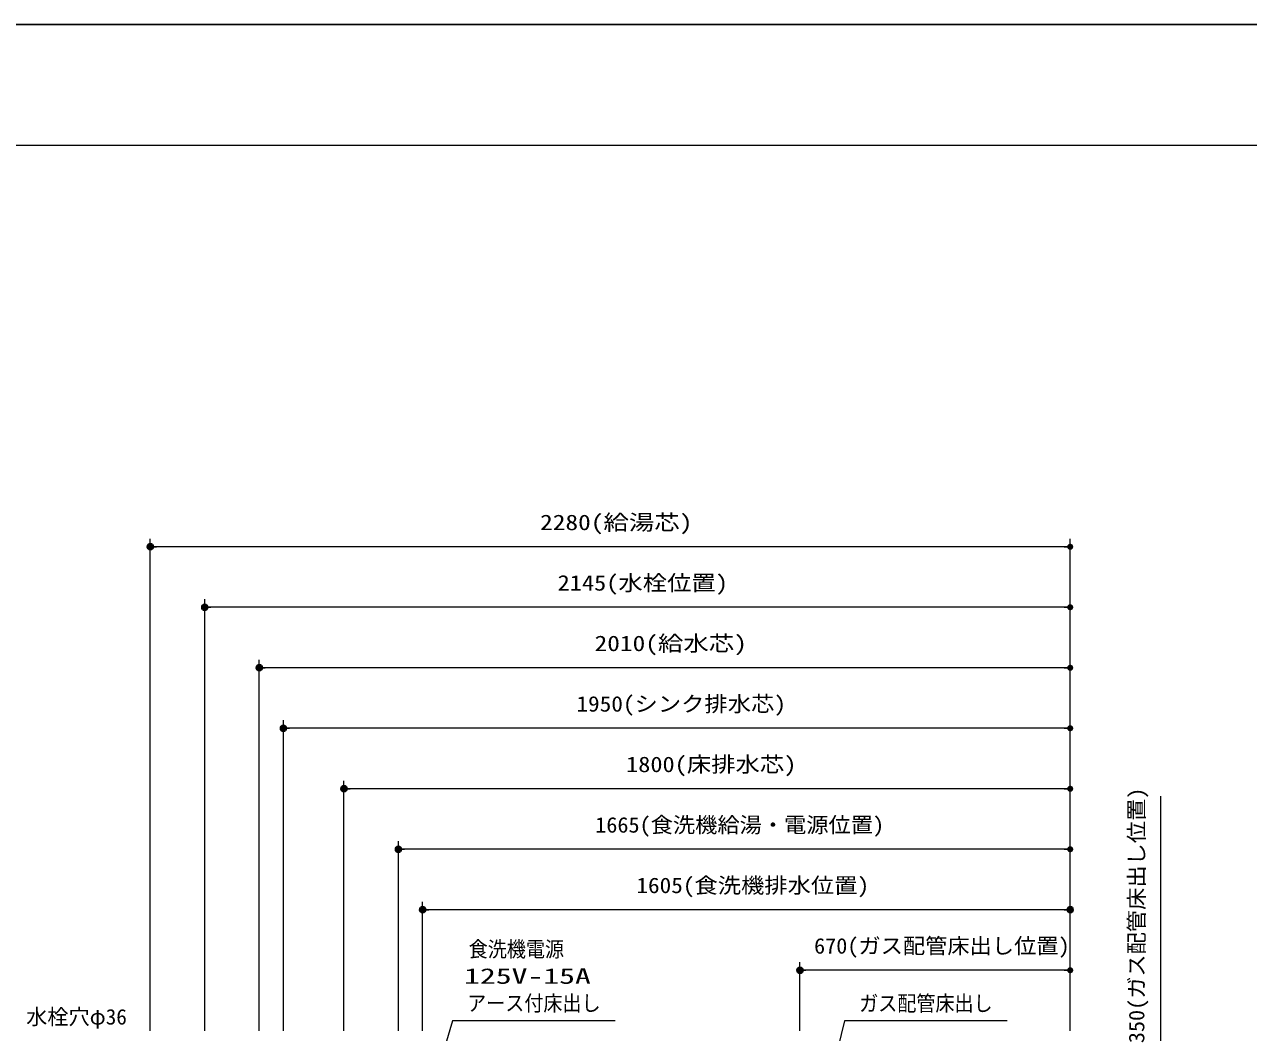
# Model space of a CAD drawing. Units: millimetres, scale not verified. Extents: x -9797 to 9797, y -4555 to 4555.
# Drawn here: x -7765 to -4732, y 1956 to 4455 of the extents above; entities that cross this region are included whole.
import ezdxf
from ezdxf.enums import TextEntityAlignment as Align

# ---------------------------------------------------------------- set-up
doc = ezdxf.new("R2010")
doc.units = ezdxf.units.MM
doc.header["$LTSCALE"] = 30
doc.header["$PDMODE"] = 32
doc.header["$PDSIZE"] = 15
for name, color, linetype, lineweight in [('0-0_0', 7, 'Continuous', 25), ('0-2_寸法ﾚｲﾔｰ', 30, 'Continuous', 13), ('0-3_DEFPOINTS', 7, 'Continuous', 25), ('0-6_図面枠', 3, 'Continuous', 15)]:
    doc.layers.add(name, color=color, linetype=linetype, lineweight=lineweight)
doc.styles.add('ＭＳ ゴシック', font='')
doc.styles.get('ＭＳ ゴシック').set_extended_font_data('MS Gothic')

# ---------------------------------------------------------------- blocks, each defined once
blk = doc.blocks.new('_DOT')
at = {"layer": '0-0_0', "color": 30}
blk.add_line((-15, 0), (-30, 0), dxfattribs=at)
for points in [[(0, 0), (-15, 0), (-14.88, 1.88)], [(0, 0), (-14.88, -1.88), (-15, 0)], [(0, 0), (-14.88, 1.88), (-14.53, 3.73)], [(0, 0), (-14.53, -3.73), (-14.88, -1.88)], [(0, 0), (-14.53, 3.73), (-13.95, 5.52)], [(0, 0), (-13.95, -5.52), (-14.53, -3.73)], [(0, 0), (-13.95, 5.52), (-13.14, 7.23)], [(0, 0), (-13.14, -7.23), (-13.95, -5.52)], [(0, 0), (-13.14, 7.23), (-12.14, 8.82)], [(0, 0), (-12.14, -8.82), (-13.14, -7.23)], [(0, 0), (-12.14, 8.82), (-10.93, 10.27)], [(0, 0), (-10.93, -10.27), (-12.14, -8.82)], [(0, 0), (-10.93, 10.27), (-9.56, 11.56)], [(0, 0), (-9.56, -11.56), (-10.93, -10.27)], [(0, 0), (-9.56, 11.56), (-8.04, 12.66)], [(0, 0), (-8.04, -12.66), (-9.56, -11.56)], [(0, 0), (-8.04, 12.66), (-6.39, 13.57)], [(0, 0), (-6.39, -13.57), (-8.04, -12.66)], [(0, 0), (-6.39, 13.57), (-4.64, 14.27)], [(0, 0), (-4.64, -14.27), (-6.39, -13.57)], [(0, 0), (-4.64, 14.27), (-2.81, 14.73)], [(0, 0), (-2.81, -14.73), (-4.64, -14.27)], [(0, 0), (-2.81, 14.73), (-0.94, 14.97)], [(0, 0), (-0.94, -14.97), (-2.81, -14.73)], [(0, 0), (-0.94, 14.97), (0.94, 14.97)], [(0, 0), (0.94, -14.97), (-0.94, -14.97)], [(0, 0), (0.94, 14.97), (2.81, 14.73)], [(0, 0), (2.81, 14.73), (4.64, 14.27)], [(0, 0), (4.64, 14.27), (6.39, 13.57)], [(0, 0), (6.39, 13.57), (8.04, 12.66)], [(0, 0), (8.04, 12.66), (9.56, 11.56)], [(0, 0), (9.56, 11.56), (10.93, 10.27)], [(0, 0), (10.93, 10.27), (12.14, 8.82)], [(0, 0), (12.14, 8.82), (13.14, 7.23)], [(0, 0), (13.14, 7.23), (13.95, 5.52)], [(0, 0), (13.95, 5.52), (14.53, 3.73)], [(0, 0), (14.53, 3.73), (14.88, 1.88)], [(0, 0), (14.88, 1.88), (15, 0)], [(0, 0), (2.81, -14.73), (0.94, -14.97)], [(0, 0), (4.64, -14.27), (2.81, -14.73)], [(0, 0), (6.39, -13.57), (4.64, -14.27)], [(0, 0), (8.04, -12.66), (6.39, -13.57)], [(0, 0), (9.56, -11.56), (8.04, -12.66)], [(0, 0), (10.93, -10.27), (9.56, -11.56)], [(0, 0), (12.14, -8.82), (10.93, -10.27)], [(0, 0), (13.14, -7.23), (12.14, -8.82)], [(0, 0), (13.95, -5.52), (13.14, -7.23)], [(0, 0), (14.53, -3.73), (13.95, -5.52)], [(0, 0), (14.88, -1.88), (14.53, -3.73)], [(0, 0), (15, 0), (14.88, -1.88)]]:
    blk.add_solid(points, dxfattribs=at)

msp = doc.modelspace()

# ---------------------------------------------------------------- linework, layer by layer
at = {"layer": '0-2_寸法ﾚｲﾔｰ'}
for p, q in [((-7453.56, 1960), (-7453.56, 3180)), ((-5188.56, 3160), (-7438.56, 3160)), ((-5173.56, 1960), (-5173.56, 3180)), ((-7318.56, 1960), (-7318.56, 3030)), ((-5188.56, 3010), (-7303.56, 3010)), ((-5173.56, 1960), (-5173.56, 3030)), ((-7183.56, 1960), (-7183.56, 2880)), ((-5188.56, 2860), (-7168.56, 2860)), ((-5173.56, 1960), (-5173.56, 2880)), ((-7123.56, 1960), (-7123.56, 2730)), ((-5188.56, 2710), (-7108.56, 2710)), ((-5173.56, 1960), (-5173.56, 2730)), ((-6973.56, 1960), (-6973.56, 2580)), ((-5173.56, 1960), (-5173.56, 2580)), ((-5188.56, 2560), (-6958.56, 2560)), ((-4948.56, 1885), (-4948.56, 2541.29)), ((-6838.56, 1960), (-6838.56, 2430)), ((-5173.56, 2280), (-5173.56, 2430)), ((-5188.56, 2410), (-6823.56, 2410)), ((-6778.56, 1960), (-6778.56, 2280)), ((-5173.56, 1960), (-5173.56, 2280)), ((-5188.56, 2260), (-6763.56, 2260)), ((-5843.56, 1960), (-5843.56, 2130)), ((-5173.56, 1960), (-5173.56, 2130)), ((-5188.56, 2110), (-5828.56, 2110))]:
    msp.add_line(p, q, dxfattribs=at)
for points in [[(-6301.67, 1985), (-6704.4, 1985), (-6832.08, 1553.92)], [(-5330.08, 1985), (-5732.81, 1985), (-5837.98, 1554.21)]]:
    msp.add_lwpolyline(points, dxfattribs=at)
at = {"layer": '0-3_DEFPOINTS'}
msp.add_line((2902.77, 4455), (-9697.23, 4455), dxfattribs=at)
for p in [(-7453.56, 3160), (-7318.56, 3010), (-7183.56, 2860), (-7123.56, 2710), (-6973.56, 2560), (-6838.56, 2410), (-6778.56, 2260), (-5173.56, 2260), (-5843.56, 2110)]:
    msp.add_point(p, dxfattribs=at)
at = {"layer": '0-6_図面枠'}
msp.add_lwpolyline([(-9397.23, -4155), (2602.77, -4155), (2602.77, 4155), (-9397.23, 4155)], close=True, dxfattribs=at)

# ---------------------------------------------------------------- block references
at = {"layer": '0-2_寸法ﾚｲﾔｰ', "xscale": 0.5, "yscale": 0.5, "rotation": 180}
for p in [(-7453.56, 3160), (-7318.56, 3010), (-7183.56, 2860), (-7123.56, 2710), (-6973.56, 2560), (-6838.56, 2410), (-6778.56, 2260), (-5843.56, 2110)]:
    msp.add_blockref('_DOT', p, dxfattribs=at)
at = {"layer": '0-2_寸法ﾚｲﾔｰ', "xscale": 0.5, "yscale": 0.5}
for p in [(-5173.56, 3160), (-5173.56, 3010), (-5173.56, 2860), (-5173.56, 2710), (-5173.56, 2560), (-5173.56, 2410), (-5173.56, 2260), (-5173.56, 2110)]:
    msp.add_blockref('_DOT', p, dxfattribs=at)

# ---------------------------------------------------------------- texts
at = {"layer": '0-2_寸法ﾚｲﾔｰ', "style": 'ＭＳ ゴシック'}
for s, width, p in [('2280(給湯芯)', 1.2, (-6487.47, 3189.74)), ('2145(水栓位置)', 1.15, (-6443.97, 3039.74)), ('2010(給水芯)', 1.2, (-6352.47, 2889.74)), ('1950(シンク排水芯)', 1.1, (-6397.32, 2739.74)), ('1800(床排水芯)', 1.15, (-6274.32, 2589.74)), ('1665(食洗機給湯・電源位置)', 1.05, (-6350.82, 2439.74)), ('1605(食洗機排水位置)', 1.1, (-6248.82, 2289.74)), ('670(ガス配管床出し位置)', 1.05, (-5808.37, 2139.74))]:
    msp.add_text(s, height=38.48, dxfattribs=dict(at, width=width)).set_placement(p, align=Align.BOTTOM_LEFT)
at = {"layer": '0-2_寸法ﾚｲﾔｰ', "style": 'ＭＳ ゴシック', "width": 1.05}
msp.add_text('350(ガス配管床出し位置)', height=38.48, rotation=90, dxfattribs=at).set_placement((-4978.3, 1929.29), align=Align.BOTTOM_LEFT)
at = {"layer": '0-2_寸法ﾚｲﾔｰ', "color": 7, "style": 'ＭＳ ゴシック'}
for s, height, width, p in [('食洗機電源', 38.49, 0.9, (-6664.4, 2131.55)), ('125V-15A', 38.48, 1.5, (-6675.83, 2064.89)), ('アース付床出し', 38.49, 0.9, (-6668.26, 1997.57)), ('ガス配管床出し', 38.49, 0.9, (-5696.62, 1997.15))]:
    msp.add_text(s, height=height, dxfattribs=dict(at, width=width)).set_placement(p, align=Align.BOTTOM_LEFT)
msp.add_text('水栓穴φ36', height=38.48, dxfattribs=at).set_placement((-7761.31, 1963.89), align=Align.BOTTOM_LEFT)

doc.saveas('drawing.dxf')
